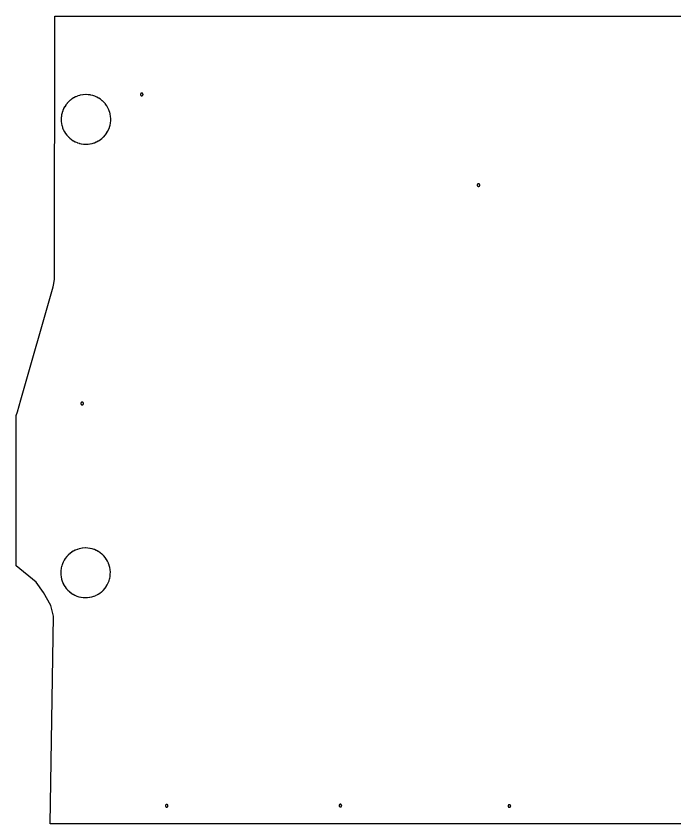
# Model space of a CAD drawing. Extents: x 0 to 10511, y 0 to 8892.
# Drawn here: x 5513 to 6509, y 6428 to 7648 of the extents above; entities that cross this region are included whole.
import ezdxf

# ---------------------------------------------------------------- set-up
doc = ezdxf.new("R2010")
doc.units = 0
doc.layers.add('Default_Layer', color=1, linetype='CONTINUOUS')

msp = doc.modelspace()

# ---------------------------------------------------------------- linework, layer by layer
at = {"layer": 'Default_Layer'}
msp.add_lwpolyline([(6781.5, 6427.8), (6409.2, 6427.8), (6394.1, 6427.8), (5564.7, 6427.8), (5564.7, 6427.8), (5569.4, 6741.8), (5565.3, 6757.9), (5554.5, 6777.5), (5543.3, 6792.9), (5513.1, 6817.6), (5513.3, 7044.8), (5515, 7050.3), (5520.4, 7068.2), (5568.8, 7238.9, 0.012435), (5568.8, 7239.1), (5570.1, 7244.4, 0.026079), (5570.2, 7244.8), (5571, 7250.2, 0.034786), (5571, 7250.7), (5571, 7262.9), (5571, 7262.9), (5571.5, 7648.1), (6780.6, 7648.1)], format="xyb", dxfattribs=at)
for points in [[(5618.4, 7529.6), (5614.2, 7529.3, 0.031132), (5613.7, 7529.3), (5609.5, 7528.5, 0.027575), (5609.1, 7528.4), (5606.3, 7527.5, 0.021353), (5606, 7527.4), (5603.3, 7526.3, 0.020633), (5603, 7526.2), (5600.4, 7524.8, 0.024018), (5600, 7524.7), (5597.6, 7523.1, 0.020874), (5597.3, 7522.9), (5595, 7521.1, 0.021827), (5594.7, 7520.9), (5592.5, 7519, 0.021735), (5592.3, 7518.7), (5590.3, 7516.6, 0.021855), (5590, 7516.3), (5588.2, 7514, 0.020935), (5588.1, 7513.8), (5586.5, 7511.3, 0.023465), (5586.3, 7511), (5584.9, 7508.4, 0.020595), (5584.8, 7508.1), (5583.6, 7505.4, 0.022808), (5583.5, 7505.1), (5582.6, 7502.3, 0.020506), (5582.5, 7502), (5581.8, 7499.1, 0.022041), (5581.8, 7498.8), (5581.4, 7495.9, 0.023219), (5581.3, 7495.5), (5581.2, 7492.6, 0.018392), (5581.2, 7492.3), (5581.2, 7489.4, 0.024772), (5581.3, 7489), (5581.6, 7486.1, 0.021448), (5581.7, 7485.8), (5582.3, 7482.9, 0.021261), (5582.4, 7482.6), (5583.2, 7479.8, 0.022386), (5583.3, 7479.4), (5584.4, 7476.7, 0.021993), (5584.6, 7476.4), (5585.9, 7473.8, 0.021353), (5586.1, 7473.5), (5587.6, 7471, 0.02217), (5587.8, 7470.7), (5589.6, 7468.4, 0.020809), (5589.8, 7468.1), (5591.8, 7466, 0.022748), (5592, 7465.7), (5594.1, 7463.7, 0.021863), (5594.4, 7463.5), (5596.7, 7461.7, 0.021774), (5597, 7461.5), (5599.5, 7459.9, 0.021906), (5599.8, 7459.7), (5602.3, 7458.3, 0.021311), (5602.6, 7458.2), (5605.3, 7457, 0.022811), (5605.7, 7456.9), (5608.4, 7456, 0.020857), (5608.8, 7455.9), (5611.6, 7455.3, 0.02169), (5612, 7455.2), (5614.9, 7454.8, 0.023143), (5615.2, 7454.7), (5618.1, 7454.6, 0.018468), (5618.4, 7454.6), (5621.4, 7454.7, 0.024575), (5621.7, 7454.7), (5624.7, 7455.1, 0.021974), (5625, 7455.1), (5627.9, 7455.7, 0.021189), (5628.2, 7455.8), (5631.1, 7456.7, 0.023471), (5631.4, 7456.8), (5634.2, 7458, 0.021928), (5634.5, 7458.1), (5637.2, 7459.5, 0.023234), (5637.5, 7459.7), (5640.1, 7461.3, 0.022258), (5640.4, 7461.5), (5642.8, 7463.4, 0.022214), (5643, 7463.6), (5645.3, 7465.7, 0.023109), (5645.5, 7465.9), (5647.5, 7468.2, 0.022067), (5647.8, 7468.4), (5649.6, 7470.9, 0.023454), (5649.8, 7471.2), (5651.4, 7473.8, 0.021893), (5651.5, 7474.1), (5652.9, 7476.8, 0.022605), (5653, 7477.1), (5654.1, 7479.9, 0.02308), (5654.2, 7480.3), (5655.1, 7483.2, 0.021958), (5655.1, 7483.5), (5655.7, 7486.5, 0.022259), (5655.8, 7486.8), (5656.1, 7489.8, 0.02389), (5656.1, 7490.2), (5656.1, 7493.3, 0.019301), (5656.1, 7493.6), (5655.9, 7496.6, 0.025424), (5655.8, 7497), (5655.3, 7500, 0.021623), (5655.2, 7500.3), (5654.5, 7503.2, 0.024483), (5654.4, 7503.6), (5653.3, 7506.4, 0.020627), (5653.2, 7506.7), (5651.9, 7509.5, 0.022596), (5651.7, 7509.8), (5650.2, 7512.4, 0.022681), (5650, 7512.7), (5648.2, 7515.2, 0.024343), (5648, 7515.5), (5646, 7517.7, 0.020981), (5645.8, 7518), (5643.6, 7520.1, 0.023236), (5643.3, 7520.3), (5641, 7522.2, 0.021093), (5640.7, 7522.4), (5638.2, 7524.1, 0.023946), (5637.8, 7524.3), (5635.2, 7525.7, 0.023255), (5634.9, 7525.9), (5632.1, 7527.1, 0.020666), (5631.8, 7527.2), (5628.9, 7528.2, 0.024503), (5628.5, 7528.3), (5625.6, 7528.9, 0.021265), (5625.2, 7529), (5622.2, 7529.4, 0.020913), (5621.9, 7529.4), (5618.9, 7529.6, 0.029247), (5618.4, 7529.6)], [(5617.8, 6844.6), (5613.6, 6844.3, 0.031992), (5613.1, 6844.3), (5608.9, 6843.5, 0.028219), (5608.5, 6843.4), (5605.7, 6842.5, 0.020915), (5605.4, 6842.4), (5602.6, 6841.3, 0.021993), (5602.3, 6841.1), (5599.7, 6839.8, 0.020541), (5599.4, 6839.7), (5596.9, 6838.1, 0.022983), (5596.6, 6837.9), (5594.3, 6836.1, 0.021827), (5594, 6835.9), (5591.9, 6834, 0.021735), (5591.6, 6833.7), (5589.6, 6831.6, 0.021855), (5589.4, 6831.3), (5587.6, 6829, 0.021771), (5587.4, 6828.7), (5585.8, 6826.3, 0.021918), (5585.6, 6826), (5584.3, 6823.4, 0.021298), (5584.1, 6823.1), (5583, 6820.4, 0.022815), (5582.8, 6820.1), (5581.9, 6817.3, 0.020863), (5581.8, 6817), (5581.2, 6814.1, 0.023203), (5581.1, 6813.7), (5580.7, 6810.8, 0.02008), (5580.7, 6810.5), (5580.5, 6807.6, 0.021548), (5580.5, 6807.3), (5580.6, 6804.4, 0.02152), (5580.6, 6804), (5581, 6801.1, 0.023483), (5581, 6800.7), (5581.6, 6797.9, 0.021965), (5581.7, 6797.5), (5582.6, 6794.7, 0.021361), (5582.7, 6794.4), (5583.8, 6791.7, 0.020617), (5583.9, 6791.4), (5585.3, 6788.8, 0.024026), (5585.4, 6788.5), (5587, 6786, 0.019647), (5587.2, 6785.7), (5588.9, 6783.4, 0.023054), (5589.2, 6783.1), (5591.1, 6780.9, 0.021735), (5591.4, 6780.7), (5593.5, 6778.7, 0.022796), (5593.8, 6778.5), (5596.1, 6776.7, 0.019995), (5596.3, 6776.5), (5598.8, 6774.9, 0.023473), (5599.1, 6774.7), (5601.7, 6773.3, 0.02058), (5602, 6773.2), (5604.7, 6772, 0.020881), (5605, 6771.9), (5607.8, 6771, 0.02428), (5608.1, 6770.9), (5611, 6770.2, 0.020202), (5611.3, 6770.2), (5614.2, 6769.8, 0.021684), (5614.5, 6769.7), (5617.5, 6769.6, 0.02151), (5617.8, 6769.6), (5620.7, 6769.7, 0.022999), (5621.1, 6769.7), (5624, 6770.1, 0.020447), (5624.3, 6770.1), (5627.2, 6770.7, 0.024128), (5627.6, 6770.8), (5630.4, 6771.7, 0.022061), (5630.8, 6771.8), (5633.6, 6773, 0.021227), (5633.9, 6773.1), (5636.6, 6774.5, 0.023925), (5636.9, 6774.7), (5639.5, 6776.3, 0.022263), (5639.8, 6776.5), (5642.1, 6778.4, 0.022123), (5642.4, 6778.6), (5644.6, 6780.6, 0.023079), (5644.9, 6780.9), (5646.9, 6783.2, 0.023377), (5647.1, 6783.5), (5648.9, 6785.9, 0.021484), (5649.1, 6786.2), (5650.7, 6788.7, 0.022668), (5650.9, 6789), (5652.2, 6791.8, 0.022602), (5652.4, 6792.1), (5653.5, 6794.9, 0.022061), (5653.6, 6795.2), (5654.4, 6798.2, 0.022707), (5654.5, 6798.5), (5655.1, 6801.5, 0.024151), (5655.1, 6801.8), (5655.4, 6804.9, 0.020769), (5655.4, 6805.2), (5655.5, 6808.2, 0.022286), (5655.5, 6808.6), (5655.2, 6811.6, 0.023932), (5655.2, 6812), (5654.7, 6814.9, 0.02126), (5654.6, 6815.3), (5653.8, 6818.2, 0.023467), (5653.7, 6818.6), (5652.7, 6821.4, 0.022642), (5652.5, 6821.7), (5651.2, 6824.5, 0.023245), (5651.1, 6824.8), (5649.5, 6827.4, 0.021407), (5649.3, 6827.7), (5647.6, 6830.1, 0.022244), (5647.4, 6830.4), (5645.4, 6832.7, 0.024115), (5645.1, 6833), (5642.9, 6835.1, 0.022193), (5642.7, 6835.3), (5640.3, 6837.2, 0.022338), (5640, 6837.4), (5637.5, 6839.1, 0.022703), (5637.2, 6839.3), (5634.5, 6840.7, 0.021895), (5634.2, 6840.9), (5631.4, 6842.1, 0.023452), (5631.1, 6842.2), (5628.2, 6843.1, 0.021627), (5627.9, 6843.2), (5624.9, 6843.9, 0.022717), (5624.6, 6844), (5621.6, 6844.4, 0.022316), (5621.2, 6844.4), (5618.2, 6844.6, 0.026787), (5617.8, 6844.6)]]:
    msp.add_lwpolyline(points, format="xyb", close=True, dxfattribs=at)
for points in [[(5700.9, 7529.8), (5700.9, 7529.6), (5701, 7529.4), (5701, 7529.2), (5701.1, 7529), (5701.2, 7528.8), (5701.3, 7528.7), (5701.4, 7528.5), (5701.5, 7528.4), (5701.6, 7528.3), (5701.8, 7528.1), (5702, 7528), (5702.1, 7528), (5702.3, 7527.9), (5702.5, 7527.8), (5702.7, 7527.8), (5702.9, 7527.8), (5703.1, 7527.8), (5703.3, 7527.8), (5703.5, 7527.9), (5703.7, 7528), (5703.9, 7528), (5704, 7528.1), (5704.2, 7528.3), (5704.3, 7528.4), (5704.5, 7528.5), (5704.6, 7528.7), (5704.7, 7528.8), (5704.8, 7529), (5704.8, 7529.2), (5704.9, 7529.4), (5704.9, 7529.6), (5704.9, 7529.8), (5704.9, 7530), (5704.9, 7530.2), (5704.8, 7530.4), (5704.8, 7530.6), (5704.7, 7530.8), (5704.6, 7530.9), (5704.5, 7531.1), (5704.3, 7531.2), (5704.2, 7531.3), (5704, 7531.5), (5703.9, 7531.6), (5703.7, 7531.6), (5703.5, 7531.7), (5703.3, 7531.8), (5703.1, 7531.8), (5702.9, 7531.8), (5702.7, 7531.8), (5702.5, 7531.8), (5702.3, 7531.7), (5702.1, 7531.6), (5702, 7531.6), (5701.8, 7531.5), (5701.6, 7531.3), (5701.5, 7531.2), (5701.4, 7531.1), (5701.3, 7530.9), (5701.2, 7530.8), (5701.1, 7530.6), (5701, 7530.4), (5701, 7530.2), (5700.9, 7530), (5700.9, 7529.8)], [(6210, 7392.8), (6210, 7392.6), (6210, 7392.4), (6210.1, 7392.2), (6210.1, 7392), (6210.2, 7391.9), (6210.3, 7391.7), (6210.4, 7391.5), (6210.6, 7391.4), (6210.7, 7391.3), (6210.9, 7391.1), (6211, 7391), (6211.2, 7391), (6211.4, 7390.9), (6211.6, 7390.8), (6211.8, 7390.8), (6212, 7390.8), (6212.2, 7390.8), (6212.4, 7390.8), (6212.6, 7390.9), (6212.7, 7391), (6212.9, 7391), (6213.1, 7391.1), (6213.2, 7391.3), (6213.4, 7391.4), (6213.5, 7391.5), (6213.6, 7391.7), (6213.7, 7391.9), (6213.8, 7392), (6213.9, 7392.2), (6213.9, 7392.4), (6214, 7392.6), (6214, 7392.8), (6214, 7393), (6213.9, 7393.2), (6213.9, 7393.4), (6213.8, 7393.6), (6213.7, 7393.8), (6213.6, 7393.9), (6213.5, 7394.1), (6213.4, 7394.2), (6213.2, 7394.4), (6213.1, 7394.5), (6212.9, 7394.6), (6212.7, 7394.7), (6212.6, 7394.7), (6212.4, 7394.8), (6212.2, 7394.8), (6212, 7394.8), (6211.8, 7394.8), (6211.6, 7394.8), (6211.4, 7394.7), (6211.2, 7394.7), (6211, 7394.6), (6210.9, 7394.5), (6210.7, 7394.4), (6210.6, 7394.2), (6210.4, 7394.1), (6210.3, 7393.9), (6210.2, 7393.8), (6210.1, 7393.6), (6210.1, 7393.4), (6210, 7393.2), (6210, 7393), (6210, 7392.8)], [(5610.9, 7062.8), (5610.9, 7062.6), (5610.9, 7062.4), (5611, 7062.2), (5611.1, 7062), (5611.1, 7061.9), (5611.2, 7061.7), (5611.4, 7061.5), (5611.5, 7061.4), (5611.6, 7061.3), (5611.8, 7061.2), (5611.9, 7061.1), (5612.1, 7061), (5612.3, 7060.9), (5612.5, 7060.9), (5612.7, 7060.8), (5612.9, 7060.8), (5613.1, 7060.8), (5613.3, 7060.9), (5613.5, 7060.9), (5613.7, 7061), (5613.9, 7061.1), (5614, 7061.2), (5614.2, 7061.3), (5614.3, 7061.4), (5614.4, 7061.5), (5614.6, 7061.7), (5614.7, 7061.9), (5614.7, 7062), (5614.8, 7062.2), (5614.9, 7062.4), (5614.9, 7062.6), (5614.9, 7062.8), (5614.9, 7063), (5614.9, 7063.2), (5614.8, 7063.4), (5614.7, 7063.6), (5614.7, 7063.8), (5614.6, 7063.9), (5614.4, 7064.1), (5614.3, 7064.2), (5614.2, 7064.4), (5614, 7064.5), (5613.9, 7064.6), (5613.7, 7064.7), (5613.5, 7064.7), (5613.3, 7064.8), (5613.1, 7064.8), (5612.9, 7064.8), (5612.7, 7064.8), (5612.5, 7064.8), (5612.3, 7064.7), (5612.1, 7064.7), (5611.9, 7064.6), (5611.8, 7064.5), (5611.6, 7064.4), (5611.5, 7064.2), (5611.4, 7064.1), (5611.2, 7063.9), (5611.1, 7063.8), (5611.1, 7063.6), (5611, 7063.4), (5610.9, 7063.2), (5610.9, 7063), (5610.9, 7062.8)], [(5738.6, 6455.1), (5738.6, 6454.9), (5738.7, 6454.7), (5738.7, 6454.5), (5738.8, 6454.3), (5738.9, 6454.1), (5739, 6454), (5739.1, 6453.8), (5739.2, 6453.7), (5739.3, 6453.5), (5739.5, 6453.4), (5739.7, 6453.3), (5739.8, 6453.2), (5740, 6453.2), (5740.2, 6453.1), (5740.4, 6453.1), (5740.6, 6453.1), (5740.8, 6453.1), (5741, 6453.1), (5741.2, 6453.2), (5741.4, 6453.2), (5741.6, 6453.3), (5741.7, 6453.4), (5741.9, 6453.5), (5742, 6453.7), (5742.2, 6453.8), (5742.3, 6454), (5742.4, 6454.1), (5742.5, 6454.3), (5742.5, 6454.5), (5742.6, 6454.7), (5742.6, 6454.9), (5742.6, 6455.1), (5742.6, 6455.3), (5742.6, 6455.5), (5742.5, 6455.7), (5742.5, 6455.9), (5742.4, 6456), (5742.3, 6456.2), (5742.2, 6456.4), (5742, 6456.5), (5741.9, 6456.6), (5741.7, 6456.7), (5741.6, 6456.8), (5741.4, 6456.9), (5741.2, 6457), (5741, 6457), (5740.8, 6457.1), (5740.6, 6457.1), (5740.4, 6457.1), (5740.2, 6457), (5740, 6457), (5739.8, 6456.9), (5739.7, 6456.8), (5739.5, 6456.7), (5739.3, 6456.6), (5739.2, 6456.5), (5739.1, 6456.4), (5739, 6456.2), (5738.9, 6456), (5738.8, 6455.9), (5738.7, 6455.7), (5738.7, 6455.5), (5738.6, 6455.3), (5738.6, 6455.1)], [(6001.2, 6455.4), (6001.2, 6455.2), (6001.2, 6455), (6001.3, 6454.8), (6001.3, 6454.6), (6001.4, 6454.5), (6001.5, 6454.3), (6001.6, 6454.1), (6001.8, 6454), (6001.9, 6453.9), (6002.1, 6453.7), (6002.2, 6453.6), (6002.4, 6453.6), (6002.6, 6453.5), (6002.8, 6453.4), (6003, 6453.4), (6003.2, 6453.4), (6003.4, 6453.4), (6003.6, 6453.4), (6003.8, 6453.5), (6004, 6453.6), (6004.1, 6453.6), (6004.3, 6453.7), (6004.4, 6453.9), (6004.6, 6454), (6004.7, 6454.1), (6004.8, 6454.3), (6004.9, 6454.5), (6005, 6454.6), (6005.1, 6454.8), (6005.1, 6455), (6005.2, 6455.2), (6005.2, 6455.4), (6005.2, 6455.6), (6005.1, 6455.8), (6005.1, 6456), (6005, 6456.2), (6004.9, 6456.4), (6004.8, 6456.5), (6004.7, 6456.7), (6004.6, 6456.8), (6004.4, 6456.9), (6004.3, 6457.1), (6004.1, 6457.2), (6004, 6457.2), (6003.8, 6457.3), (6003.6, 6457.4), (6003.4, 6457.4), (6003.2, 6457.4), (6003, 6457.4), (6002.8, 6457.4), (6002.6, 6457.3), (6002.4, 6457.2), (6002.2, 6457.2), (6002.1, 6457.1), (6001.9, 6456.9), (6001.8, 6456.8), (6001.6, 6456.7), (6001.5, 6456.5), (6001.4, 6456.4), (6001.3, 6456.2), (6001.3, 6456), (6001.2, 6455.8), (6001.2, 6455.6), (6001.2, 6455.4)], [(6256.6, 6454.8), (6256.6, 6454.6), (6256.6, 6454.4), (6256.7, 6454.2), (6256.7, 6454.1), (6256.8, 6453.9), (6256.9, 6453.7), (6257, 6453.6), (6257.1, 6453.4), (6257.3, 6453.3), (6257.4, 6453.2), (6257.6, 6453.1), (6257.8, 6453), (6258, 6452.9), (6258.2, 6452.9), (6258.4, 6452.8), (6258.6, 6452.8), (6258.8, 6452.8), (6259, 6452.9), (6259.2, 6452.9), (6259.3, 6453), (6259.5, 6453.1), (6259.7, 6453.2), (6259.8, 6453.3), (6260, 6453.4), (6260.1, 6453.6), (6260.2, 6453.7), (6260.3, 6453.9), (6260.4, 6454.1), (6260.5, 6454.2), (6260.5, 6454.4), (6260.6, 6454.6), (6260.6, 6454.8), (6260.6, 6455), (6260.5, 6455.2), (6260.5, 6455.4), (6260.4, 6455.6), (6260.3, 6455.8), (6260.2, 6455.9), (6260.1, 6456.1), (6260, 6456.2), (6259.8, 6456.4), (6259.7, 6456.5), (6259.5, 6456.6), (6259.3, 6456.7), (6259.2, 6456.7), (6259, 6456.8), (6258.8, 6456.8), (6258.6, 6456.8), (6258.4, 6456.8), (6258.2, 6456.8), (6258, 6456.7), (6257.8, 6456.7), (6257.6, 6456.6), (6257.4, 6456.5), (6257.3, 6456.4), (6257.1, 6456.2), (6257, 6456.1), (6256.9, 6455.9), (6256.8, 6455.8), (6256.7, 6455.6), (6256.7, 6455.4), (6256.6, 6455.2), (6256.6, 6455), (6256.6, 6454.8)]]:
    msp.add_lwpolyline(points, close=True, dxfattribs=at)

doc.saveas('drawing.dxf')
